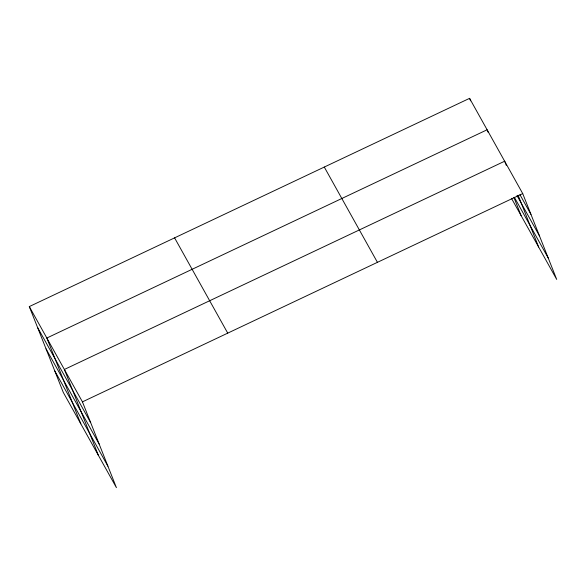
<?xml version="1.0" encoding="UTF-8"?>
<svg xmlns="http://www.w3.org/2000/svg" width="586" height="586" viewBox="0 0 586 586"><rect width="100%" height="100%" fill="white"/><g stroke="black" fill="none" stroke-linecap="round" stroke-linejoin="round"><path stroke-width="0.88" d="M29.3 306.581L82.443 401.857L116.416 487.662L63.273 392.393L29.3 306.581L469.584 98.338L522.727 193.607L556.7 279.419L511.453 198.295M82.443 401.857L522.727 193.607M519.943 194.655L530.96 214.403M516.999 195.607L539.457 235.858M514.354 197.277L548.203 257.965M324.292 167.054L377.428 262.33M174.591 237.865L227.734 333.134M37.533 327.384L90.676 422.653M46.03 348.838L99.173 444.107M54.784 370.938L107.919 466.214M506.304 165.377L504.656 161.216L64.372 369.466L98.345 455.271M518.119 195.219L538.629 247.021M488.109 132.268L487.12 129.777L46.836 338.019L80.809 423.832M513.907 197.431L521.093 215.582M469.584 98.338L470.573 100.829"/></g></svg>
